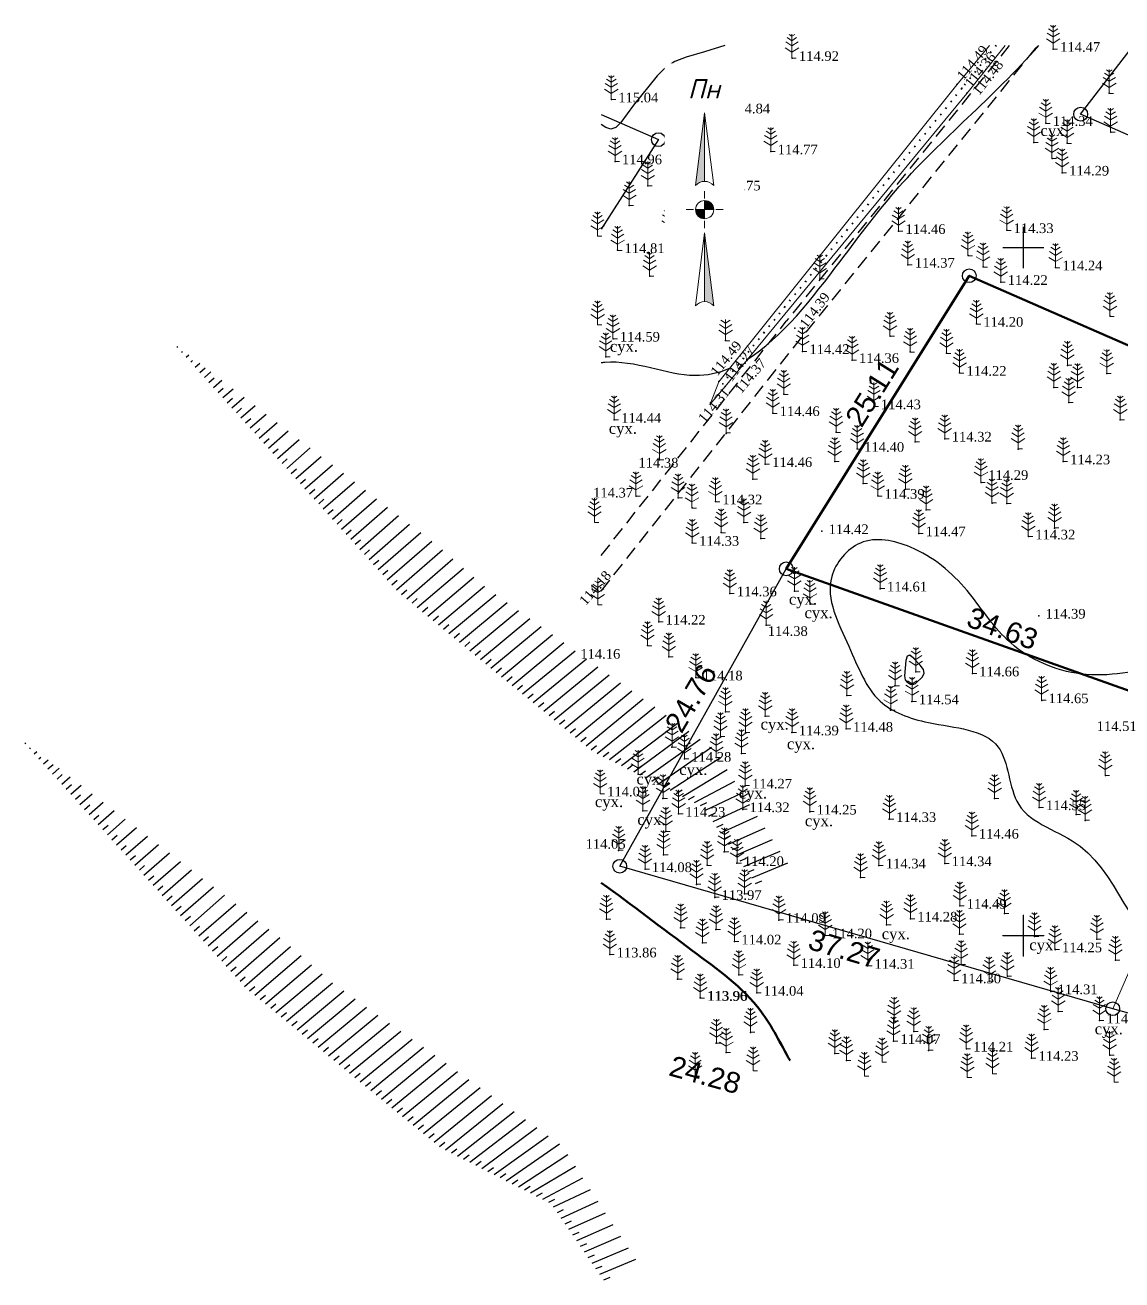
# Model space of a CAD drawing. Header units: millimetres. Extents: x 5405527 to 5405655, y 5524875 to 5524966.
# Drawn here: x 5405527.5 to 5405607.2, y 5524875 to 5524966.2 of the extents above; entities that cross this region are included whole.
import ezdxf
from ezdxf.enums import TextEntityAlignment as Align

# ---------------------------------------------------------------- set-up
doc = ezdxf.new("R2010")
doc.units = ezdxf.units.MM
doc.set_wipeout_variables(frame=1)
for name, pattern in [('0', [0]), ('DASHEDX2', [1.5, 1, -0.5]), ('HIDDEN', [0.5, 0, -0.5])]:
    doc.linetypes.add(name, pattern=pattern)
for name, color, linetype, lineweight in [('#Лист (текст_ПН)', 250, 'Continuous', 0), ('#Штамп', 250, 'Continuous', 0), ('11900000', 1, 'Continuous', 30), ('рельеф', 7, 'Continuous', 0), ('ТОЧКИ', 7, 'Continuous', 30)]:
    doc.layers.add(name, color=color, linetype=linetype, lineweight=lineweight)
for name, color, linetype in [('горизонтали', 42, 'Continuous'), ('дороги', 7, 'Continuous'), ('Ділянки_Межі', 10, 'Continuous'), ('надписи', 7, 'Continuous'), ('Откос', 7, 'Continuous'), ('отметки', 7, 'Continuous'), ('промеры', 185, 'Continuous'), ('Растительность', 7, 'Continuous')]:
    doc.layers.add(name, color=color, linetype=linetype)
doc.styles.get("Standard").update_dxf_attribs({"font": 'arial.ttf'})
doc.styles.add('times', font='times.ttf')
doc.styles.add('Мой_Топо', font='isocpeui.ttf')
doc.linetypes.add('канава 0', pattern='A,0.9,0,["|",Standard,S=0.25,R=0,X=0,Y=0],0.1', length=1)

# ---------------------------------------------------------------- blocks, each defined once
blk = doc.blocks.new('A$C51FE15A3')
at = {"layer": 'Растительность', "color": 94, "lineweight": 0}
for points in [[(-0.447, 1.172), (0, 0.895), (0.447, 1.172)], [(-0.343, 1.489), (0, 1.267), (0.343, 1.489)], [(-0.201, 1.726), (0, 1.584), (0.201, 1.726)], [(0, 1.75), (0, 0), (0.319, 0)], [(-0.493, 0.753), (0, 0.444), (0.493, 0.753)]]:
    blk.add_lwpolyline(points, dxfattribs=at)
blk = doc.blocks.new('Geo_Otkos_1', base_point=(5406079.34, 5525314.645, 108.81))
at = {"color": 0, "lineweight": -2}
for p, q in [((5406080.004, 5525313.91, 108.81), (5406080.066, 5525313.965, 108.81)), ((5406080.336, 5525313.543, 108.81), (5406080.402, 5525313.6, 108.81)), ((5406080.668, 5525313.176, 108.81), (5406080.868, 5525313.349, 108.81)), ((5406081.001, 5525312.808, 108.81), (5406081.135, 5525312.925, 108.81)), ((5406081.333, 5525312.441, 108.81), (5406081.67, 5525312.734, 108.81)), ((5406081.665, 5525312.073, 108.81), (5406082.042, 5525312.402, 108.81)), ((5406081.997, 5525311.706, 108.81), (5406082.472, 5525312.119, 108.81)), ((5406082.329, 5525311.338, 108.81), (5406082.706, 5525311.667, 108.81)), ((5406082.661, 5525310.971, 108.81), (5406083.274, 5525311.504, 108.81)), ((5406082.994, 5525310.604, 108.81), (5406083.371, 5525310.932, 108.81)), ((5406083.326, 5525310.236, 108.81), (5406084.076, 5525310.889, 108.81)), ((5406083.658, 5525309.869, 108.81), (5406084.035, 5525310.197, 108.81)), ((5406083.99, 5525309.501, 108.81), (5406084.878, 5525310.274, 108.81)), ((5406084.654, 5525308.767, 108.81), (5406085.68, 5525309.659, 108.81)), ((5406084.322, 5525309.134, 108.81), (5406084.699, 5525309.462, 108.81)), ((5406084.987, 5525308.399, 108.81), (5406085.364, 5525308.727, 108.81)), ((5406085.319, 5525308.032, 108.81), (5406086.481, 5525309.044, 108.81)), ((5406085.651, 5525307.664, 108.81), (5406086.028, 5525307.993, 108.81)), ((5406085.983, 5525307.297, 108.81), (5406087.283, 5525308.429, 108.81)), ((5406086.647, 5525306.562, 108.81), (5406088.085, 5525307.814, 108.81)), ((5406086.315, 5525306.929, 108.81), (5406086.692, 5525307.258, 108.81)), ((5406087.312, 5525305.827, 108.81), (5406088.887, 5525307.199, 108.81)), ((5406086.98, 5525306.195, 108.81), (5406087.357, 5525306.523, 108.81)), ((5406087.976, 5525305.092, 108.81), (5406089.689, 5525306.584, 108.81)), ((5406088.64, 5525304.357, 108.81), (5406090.491, 5525305.969, 108.81)), ((5406087.644, 5525305.46, 108.81), (5406088.021, 5525305.788, 108.81)), ((5406088.308, 5525304.725, 108.81), (5406088.685, 5525305.053, 108.81)), ((5406089.305, 5525303.623, 108.81), (5406091.293, 5525305.353, 108.81)), ((5406088.973, 5525303.99, 108.81), (5406089.35, 5525304.318, 108.81)), ((5406089.969, 5525302.888, 108.81), (5406092.095, 5525304.738, 108.81)), ((5406090.633, 5525302.153, 108.81), (5406092.896, 5525304.123, 108.81)), ((5406089.637, 5525303.255, 108.81), (5406090.014, 5525303.584, 108.81)), ((5406091.298, 5525301.418, 108.81), (5406093.698, 5525303.508, 108.81)), ((5406090.301, 5525302.52, 108.81), (5406090.678, 5525302.849, 108.81)), ((5406091.962, 5525300.683, 108.81), (5406094.5, 5525302.893, 108.81)), ((5406092.626, 5525299.948, 108.81), (5406095.302, 5525302.278, 108.81)), ((5406090.965, 5525301.786, 108.81), (5406091.343, 5525302.114, 108.81)), ((5406091.63, 5525301.051, 108.81), (5406092.007, 5525301.379, 108.81)), ((5406093.291, 5525299.214, 108.81), (5406096.104, 5525301.663, 108.81)), ((5406092.294, 5525300.316, 108.81), (5406092.671, 5525300.644, 108.81)), ((5406093.955, 5525298.479, 108.81), (5406096.906, 5525301.048, 108.81)), ((5406092.958, 5525299.581, 108.81), (5406093.336, 5525299.909, 108.81)), ((5406094.619, 5525297.744, 108.81), (5406097.708, 5525300.433, 108.81)), ((5406095.284, 5525297.009, 108.81), (5406098.51, 5525299.818, 108.81)), ((5406093.623, 5525298.846, 108.81), (5406094, 5525299.174, 108.81)), ((5406095.948, 5525296.274, 108.81), (5406099.292, 5525299.179, 108.81)), ((5406094.287, 5525298.111, 108.81), (5406094.664, 5525298.44, 108.81)), ((5406096.698, 5525295.63, 108.81), (5406100.052, 5525298.514, 108.81)), ((5406097.463, 5525295, 108.81), (5406100.813, 5525297.849, 108.81)), ((5406094.951, 5525297.376, 108.81), (5406095.329, 5525297.705, 108.81)), ((5406095.616, 5525296.642, 108.81), (5406095.993, 5525296.97, 108.81)), ((5406098.228, 5525294.37, 108.81), (5406101.574, 5525297.185, 108.81)), ((5406096.316, 5525295.944, 108.81), (5406096.694, 5525296.271, 108.81)), ((5406098.992, 5525293.74, 108.81), (5406102.341, 5525296.529, 108.81)), ((5406099.757, 5525293.111, 108.81), (5406103.166, 5525295.944, 108.81)), ((5406097.081, 5525295.315, 108.81), (5406097.461, 5525295.64, 108.81)), ((5406097.845, 5525294.685, 108.81), (5406098.227, 5525295.008, 108.81)), ((5406100.522, 5525292.481, 108.81), (5406103.99, 5525295.36, 108.81)), ((5406098.61, 5525294.055, 108.81), (5406098.994, 5525294.376, 108.81)), ((5406101.287, 5525291.851, 108.81), (5406104.814, 5525294.775, 108.81)), ((5406102.051, 5525291.221, 108.81), (5406105.639, 5525294.191, 108.81)), ((5406099.375, 5525293.425, 108.81), (5406099.759, 5525293.745, 108.81)), ((5406102.816, 5525290.592, 108.81), (5406106.463, 5525293.606, 108.81)), ((5406100.14, 5525292.796, 108.81), (5406100.524, 5525293.115, 108.81)), ((5406100.904, 5525292.166, 108.81), (5406101.289, 5525292.485, 108.81)), ((5406103.581, 5525289.962, 108.81), (5406107.287, 5525293.022, 108.81)), ((5406104.347, 5525289.334, 108.81), (5406108.112, 5525292.437, 108.81)), ((5406101.669, 5525291.536, 108.81), (5406102.054, 5525291.855, 108.81)), ((5406105.114, 5525288.708, 108.81), (5406108.936, 5525291.853, 108.81)), ((5406102.434, 5525290.907, 108.81), (5406102.819, 5525291.225, 108.81)), ((5406103.198, 5525290.277, 108.81), (5406103.584, 5525290.595, 108.81)), ((5406105.882, 5525288.081, 108.81), (5406109.76, 5525291.268, 108.81)), ((5406106.649, 5525287.455, 108.81), (5406110.585, 5525290.684, 108.81)), ((5406103.963, 5525289.647, 108.81), (5406104.349, 5525289.965, 108.81)), ((5406107.416, 5525286.828, 108.81), (5406111.409, 5525290.099, 108.81)), ((5406108.184, 5525286.202, 108.81), (5406112.233, 5525289.515, 108.81)), ((5406104.731, 5525289.021, 108.81), (5406105.117, 5525289.339, 108.81)), ((5406105.498, 5525288.394, 108.81), (5406105.884, 5525288.712, 108.81)), ((5406108.951, 5525285.575, 108.81), (5406113.058, 5525288.93, 108.81)), ((5406106.265, 5525287.768, 108.81), (5406106.652, 5525288.085, 108.81)), ((5406109.719, 5525284.949, 108.81), (5406113.882, 5525288.346, 108.81)), ((5406110.531, 5525284.392, 108.81), (5406114.706, 5525287.761, 108.81)), ((5406107.033, 5525287.141, 108.81), (5406107.419, 5525287.458, 108.81)), ((5406107.8, 5525286.515, 108.81), (5406108.187, 5525286.832, 108.81)), ((5406111.415, 5525283.945, 108.81), (5406115.53, 5525287.178, 108.81)), ((5406108.567, 5525285.889, 108.81), (5406108.955, 5525286.205, 108.81)), ((5406112.3, 5525283.499, 108.81), (5406116.353, 5525286.594, 108.81)), ((5406113.184, 5525283.052, 108.81), (5406117.177, 5525286.011, 108.81)), ((5406109.335, 5525285.262, 108.81), (5406109.722, 5525285.578, 108.81)), ((5406114.068, 5525282.605, 108.81), (5406118, 5525285.428, 108.81)), ((5406110.102, 5525284.636, 108.81), (5406110.49, 5525284.952, 108.81)), ((5406110.973, 5525284.169, 108.81), (5406111.365, 5525284.48, 108.81)), ((5406114.952, 5525282.158, 108.81), (5406118.824, 5525284.844, 108.81)), ((5406115.836, 5525281.711, 108.81), (5406119.427, 5525284.052, 108.81)), ((5406111.857, 5525283.722, 108.81), (5406112.253, 5525284.028, 108.81)), ((5406112.742, 5525283.275, 108.81), (5406113.141, 5525283.576, 108.81)), ((5406116.72, 5525281.264, 108.81), (5406119.976, 5525283.208, 108.81)), ((5406113.626, 5525282.828, 108.81), (5406114.03, 5525283.123, 108.81)), ((5406114.51, 5525282.381, 108.81), (5406114.918, 5525282.67, 108.81)), ((5406117.604, 5525280.817, 108.81), (5406120.525, 5525282.365, 108.81)), ((5406115.394, 5525281.934, 108.81), (5406115.808, 5525282.214, 108.81)), ((5406116.278, 5525281.487, 108.81), (5406116.702, 5525281.752, 108.81)), ((5406118.388, 5525280.256, 108.81), (5406121.074, 5525281.522, 108.81)), ((5406117.162, 5525281.04, 108.81), (5406117.597, 5525281.286, 108.81)), ((5406118.046, 5525280.593, 108.81), (5406118.495, 5525280.814, 108.81)), ((5406118.949, 5525279.439, 108.81), (5406121.624, 5525280.676, 108.81)), ((5406118.669, 5525279.848, 108.81), (5406119.122, 5525280.059, 108.81)), ((5406119.51, 5525278.623, 108.81), (5406122.175, 5525279.829, 108.81)), ((5406119.23, 5525279.031, 108.81), (5406119.684, 5525279.239, 108.81)), ((5406120.071, 5525277.806, 108.81), (5406122.725, 5525278.983, 108.81)), ((5406119.791, 5525278.215, 108.81), (5406120.247, 5525278.419, 108.81)), ((5406120.632, 5525276.99, 108.81), (5406123.276, 5525278.136, 108.81)), ((5406120.351, 5525277.398, 108.81), (5406120.809, 5525277.599, 108.81)), ((5406120.912, 5525276.582, 108.81), (5406121.372, 5525276.779, 108.81)), ((5406121.193, 5525276.173, 108.81), (5406123.827, 5525277.29, 108.81)), ((5406121.473, 5525275.765, 108.81), (5406121.934, 5525275.958, 108.81)), ((5406121.754, 5525275.357, 108.81), (5406124.377, 5525276.443, 108.81)), ((5406122.034, 5525274.948, 108.81), (5406122.497, 5525275.138, 108.81))]:
    blk.add_line(p, q, dxfattribs=at)
blk = doc.blocks.new('*U4')
at = {"color": 0}
for points in [[(-0.113, 0), (-0.109, -0.029), (-0.097, -0.056)], [(-0.113, 0), (-0.097, -0.056), (0, 0)], [(-0.097, -0.056), (0, -0.113), (0, 0)], [(-0.097, -0.056), (-0.08, -0.08), (-0.056, -0.097)], [(-0.097, -0.056), (-0.056, -0.097), (0, -0.113)], [(-0.056, -0.097), (-0.029, -0.109), (0, -0.113)]]:
    blk.add_solid(points, dxfattribs=at)
blk = doc.blocks.new('*U5')
at = {"color": 0}
for points in [[(0, 0), (0.097, 0.056), (0, 0.113)], [(0.097, 0.056), (0.029, 0.109), (0, 0.113)], [(0, 0), (0.113, 0), (0.097, 0.056)], [(0.097, 0.056), (0.056, 0.097), (0.029, 0.109)], [(0.097, 0.056), (0.08, 0.08), (0.056, 0.097)], [(0.113, 0), (0.109, 0.029), (0.097, 0.056)]]:
    blk.add_solid(points, dxfattribs=at)
blk = doc.blocks.new('*U6')
at = {"color": 0}
for points in [[(0, -1.136), (0.021, -1.138), (0, -0.288)], [(0.021, -1.138), (0.042, -1.142), (0, -0.288)], [(0.042, -1.142), (0.062, -1.15), (0, -0.288)], [(0.062, -1.15), (0.081, -1.16), (0, -0.288)], [(0.081, -1.16), (0.098, -1.173), (0, -0.288)], [(0.098, -1.173), (0.113, -1.188), (0, -0.288)]]:
    blk.add_solid(points, dxfattribs=at)
blk = doc.blocks.new('*U7')
at = {"color": 0}
for points in [[(-0.113, 0.297), (-0.098, 0.312), (0, 1.197)], [(-0.098, 0.312), (-0.081, 0.325), (0, 1.197)], [(-0.081, 0.325), (-0.062, 0.335), (0, 1.197)], [(-0.062, 0.335), (-0.042, 0.343), (0, 1.197)], [(-0.042, 0.343), (-0.021, 0.347), (0, 1.197)], [(-0.021, 0.347), (0, 0.349), (0, 1.197)]]:
    blk.add_solid(points, dxfattribs=at)
blk = doc.blocks.new('#Північ')
at = {"color": 7}
blk.add_wipeout([(-2.901, 10.635), (2.901, 10.635), (2.901, -7.981), (-2.901, -7.981)], dxfattribs=at).dxf.layer = '#Лист (текст_ПН)'
at = {"layer": '#Лист (текст_ПН)'}
for p, q in [((-0.663, 1.748), (0, 7.043)), ((0, 7.043), (0, 2.052)), ((0, 7.043), (0.663, 1.748)), ((0, 1.337), (0, 0.807)), ((-1.337, 0), (-0.807, 0)), ((-0.662, 0), (0.662, 0)), ((0, 0.662), (0, -0.662)), ((1.337, 0), (0.807, 0)), ((0, -1.337), (0, -0.807)), ((-0.663, -6.99), (0, -1.695)), ((0, -1.695), (0.663, -6.99)), ((0, -1.695), (0, -6.686))]:
    blk.add_line(p, q, dxfattribs=at)
at = {"layer": '#Лист (текст_ПН)', "flags": 128}
for points in [[(0, 7.043), (-0.663, 1.748, -0.218585), (0, 2.052)], [(0, 0), (-0.662, 0, 0.414214), (0, -0.662)]]:
    blk.add_lwpolyline(points, format="xyb", close=True, dxfattribs=at)
at = {"layer": '#Лист (текст_ПН)'}
blk.add_circle((0, 0), 0.662, dxfattribs=at)
for centre in [(0, 1.178), (0, -7.56)]:
    blk.add_arc(centre, 0.874, 40.67981, 139.32019, dxfattribs=at)
at = {"layer": '#Лист (текст_ПН)', "xscale": 5.883850111352785, "yscale": 5.883850111352785, "zscale": 5.883850111352785}
for name in ['*U7', '*U4', '*U5', '*U6']:
    blk.add_blockref(name, (0, 0), dxfattribs=at)
at = {"layer": '#Лист (текст_ПН)', "style": 'Мой_Топо'}
blk.add_text('Пн', height=1.4, dxfattribs=at).set_placement((-1.217, 8.077))

msp = doc.modelspace()

# ---------------------------------------------------------------- linework, layer by layer
at = {"layer": '11900000', "color": 0, "linetype": '0', "lineweight": 15, "ltscale": 0.7}
for points in [[(5405600, 5524898.496), (5405600, 5524901.504)], [(5405600, 5524898.496), (5405600, 5524901.504)], [(5405600, 5524898.496), (5405600, 5524901.504)], [(5405600, 5524898.496), (5405600, 5524901.504)], [(5405600, 5524898.496), (5405600, 5524901.504)], [(5405600, 5524898.496), (5405600, 5524901.504)], [(5405600, 5524898.496), (5405600, 5524901.504)], [(5405600, 5524898.496), (5405600, 5524901.504)], [(5405598.496, 5524900), (5405601.504, 5524900)], [(5405598.496, 5524900), (5405601.504, 5524900)], [(5405598.496, 5524900), (5405601.504, 5524900)], [(5405598.496, 5524900), (5405601.504, 5524900)], [(5405598.496, 5524900), (5405601.504, 5524900)]]:
    msp.add_lwpolyline(points, dxfattribs=at)
at = {"layer": '11900000', "linetype": '0', "lineweight": 15, "ltscale": 0.7}
msp.add_lwpolyline([(5405600, 5524898.496), (5405600, 5524901.504)], dxfattribs=at)
at = {"layer": '11900000', "color": 7}
for points in [[(5405600, 5524948.5, 0), (5405600, 5524951.5, 0)], [(5405600, 5524948.5, 0), (5405600, 5524951.5, 0)], [(5405598.5, 5524950, 0), (5405601.5, 5524950, 0)], [(5405598.5, 5524950, 0), (5405601.5, 5524950, 0)], [(5405600, 5524898.5, 0), (5405600, 5524901.5, 0)], [(5405600, 5524898.5, 0), (5405600, 5524901.5, 0)], [(5405598.5, 5524900, 0), (5405601.5, 5524900, 0)], [(5405598.5, 5524900, 0), (5405601.5, 5524900, 0)]]:
    msp.add_polyline3d(points, dxfattribs=at)
at = {"layer": 'горизонтали', "color": 32}
msp.add_polyline3d([(5405578.308, 5524964.677, 115), (5405576.847, 5524964.222, 115), (5405575.517, 5524963.832, 115), (5405574.687, 5524963.512, 115), (5405573.987, 5524963.062, 115), (5405573.407, 5524962.482, 115), (5405571.687, 5524960.352, 115), (5405570.757, 5524959.092, 115), (5405570.397, 5524958.722, 115), (5405570.037, 5524958.592, 115), (5405569.677, 5524958.712, 115), (5405569.332, 5524958.946, 115)], dxfattribs=at)
msp.add_polyline3d([(5405591.357, 5524918.872, 114.5), (5405591.417, 5524918.582, 114.5), (5405591.547, 5524918.432, 114.5), (5405591.797, 5524918.282, 114.5), (5405591.967, 5524918.242, 114.5), (5405592.157, 5524918.312, 114.5), (5405592.677, 5524918.812, 114.5), (5405592.797, 5524919.062, 114.5), (5405592.737, 5524919.342, 114.5), (5405592.507, 5524919.662, 114.5), (5405592.017, 5524920.172, 114.5), (5405591.747, 5524920.382, 114.5), (5405591.557, 5524920.312, 114.5), (5405591.457, 5524919.982, 114.5), (5405591.357, 5524918.872, 114.5)], close=True, dxfattribs=at)
for points, knots in [([(5405579.884, 5524941.847), (5405582.462, 5524943.419), (5405586.405, 5524948.583), (5405592.303, 5524956.502), (5405597.735, 5524960.824), (5405601.13, 5524964.677)], [762.805004, 762.805004, 762.805004, 762.805004, 772.008541, 778.942822, 793.399912, 793.399912, 793.399912, 793.399912]), ([(5405569.332, 5524941.635), (5405569.418, 5524941.647), (5405571.713, 5524941.918), (5405575.016, 5524940.261), (5405577.86, 5524940.889), (5405578.67, 5524941.224)], [751.724129, 751.724129, 751.724129, 751.724129, 751.982983, 758.604928, 761.388226, 761.388226, 761.388226, 761.388226]), ([(5405652.076, 5524937.831), (5405651.872, 5524937.547), (5405650.815, 5524936.481), (5405646.321, 5524937.362), (5405643.86, 5524932.976), (5405638.381, 5524932.732), (5405638.048, 5524925.787), (5405631.475, 5524926.077), (5405627.008, 5524928.61), (5405623.809, 5524924.256), (5405617.701, 5524922.243), (5405611.057, 5524919.668), (5405603.931, 5524918.417), (5405598.683, 5524920.948), (5405595.986, 5524925.393), (5405592.528, 5524928.323), (5405588.104, 5524929.248), (5405585.037, 5524925.476), (5405587.396, 5524921.239), (5405588.984, 5524916.75), (5405593.479, 5524915.153), (5405599.008, 5524914.932), (5405598.878, 5524908.421), (5405606.817, 5524906.776), (5405608.307, 5524897.151), (5405615.343, 5524898.956), (5405617.393, 5524894.15), (5405620.455, 5524892.353), (5405622.35, 5524890.924)], [884.556835, 884.556835, 884.556835, 884.556835, 885.661514, 889.520415, 895.583001, 898.406187, 904.085367, 910.48747, 913.839474, 917.961004, 923.821409, 933.371758, 939.353154, 944.920824, 949.533728, 954.71556, 958.361713, 961.571803, 966.784207, 971.370375, 975.210912, 980.580361, 985.005609, 990.407517, 1001.45042, 1004.85445, 1007.86787, 1015.104667, 1015.104667, 1015.104667, 1015.104667])]:
    msp.add_open_spline(points, degree=3, knots=knots, dxfattribs=at)
at = {"layer": 'горизонтали', "color": 32, "lineweight": 50}
msp.add_open_spline([(5405583.053, 5524890.924), (5405582.369, 5524892.137), (5405580.76, 5524895.462), (5405575.5, 5524899.173), (5405571.569, 5524902.258), (5405569.332, 5524903.835)], degree=3, knots=[127.831475, 127.831475, 127.831475, 127.831475, 131.95838, 138.574265, 146.779939, 146.779939, 146.779939, 146.779939], dxfattribs=at)
at = {"layer": 'дороги', "color": 7, "linetype": 'DASHEDX2'}
for points, elevation in [([(5405598.982, 5524964.677), (5405582.783, 5524944.647)], 115.341), ([(5405601.092, 5524964.677), (5405600.861, 5524964.455), (5405584.027, 5524943.641)], 115.341), ([(5405569.332, 5524927.622), (5405582.777, 5524944.64)], 114.177), ([(5405569.332, 5524925.041), (5405584.033, 5524943.648)], 114.177)]:
    msp.add_lwpolyline(points, dxfattribs=dict(at, elevation=elevation))
at = {"layer": 'Ділянки_Межі', "lineweight": 25}
for points in [[(5405652.076, 5524938.714), (5405651.182, 5524939.105), (5405633.549, 5524946.825), (5405604.164, 5524959.69), (5405608.011, 5524964.677)], [(5405569.332, 5524959.657), (5405573.492, 5524957.836), (5405569.332, 5524951.327)]]:
    msp.add_lwpolyline(points, dxfattribs=at)
at = {"layer": 'Ділянки_Межі'}
for points in [[(5405641.364, 5524964.677), (5405633.549, 5524946.825), (5405604.164, 5524959.69)], [(5405604.164, 5524959.69), (5405608.011, 5524964.677)], [(5405569.332, 5524959.657), (5405573.492, 5524957.836), (5405569.332, 5524951.327)]]:
    msp.add_lwpolyline(points, dxfattribs=at)
at = {"layer": 'Ділянки_Межі', "lineweight": 50}
msp.add_lwpolyline([(5405582.776, 5524926.653), (5405596.073, 5524947.95), (5405624.379, 5524935.557), (5405615.397, 5524915.042)], close=True, dxfattribs=at)
at = {"layer": 'Ділянки_Межі', "lineweight": 0}
msp.add_lwpolyline([(5405570.683, 5524905.043), (5405582.776, 5524926.653), (5405615.397, 5524915.042), (5405606.49, 5524894.695)], close=True, dxfattribs=at)
for points in [[(5405606.49, 5524894.695), (5405615.397, 5524915.042), (5405644.506, 5524904.681), (5405638.478, 5524890.924)], [(5405620.089, 5524890.924), (5405606.49, 5524894.695)]]:
    msp.add_lwpolyline(points, dxfattribs=at)
at = {"layer": 'отметки', "color": 7}
for p in [(5405602.174, 5524964.423, 114.473), (5405583.196, 5524963.761, 114.916), (5405595.165, 5524961.836, 114.489), (5405595.537, 5524961.578, 114.357), (5405570.076, 5524960.747, 115.044), (5405595.892, 5524961.211, 114.476), (5405606.241, 5524961.209, 114.335), (5405578.199, 5524959.947, 114.841), (5405601.637, 5524959.035, 114.339), (5405606.345, 5524958.39, 114.275), (5405581.656, 5524956.971, 114.769), (5405600.763, 5524957.634, 114.327), (5405603.189, 5524957.573, 114.281), (5405570.345, 5524956.249, 114.961), (5405602.085, 5524956.47, 114.323), (5405576.761, 5524955.128, 114.773), (5405602.826, 5524955.432, 114.289), (5405572.726, 5524954.491, 114.684), (5405577.509, 5524954.35, 114.753), (5405571.372, 5524953.05, 114.731), (5405574.24, 5524951.194, 114.753), (5405590.938, 5524951.19, 114.463), (5405598.791, 5524951.251, 114.327), (5405570.531, 5524949.797, 114.808), (5405575.168, 5524950.335, 114.691), (5405591.613, 5524948.74, 114.365), (5405595.982, 5524949.412, 114.31), (5405597.077, 5524948.595, 114.246), (5405602.341, 5524948.54, 114.238), (5405572.856, 5524947.923, 114.723), (5405585.22, 5524947.725, 114.508), (5405598.366, 5524947.488, 114.215), (5405606.297, 5524945.008, 114.212), (5405583.405, 5524944.144, 114.395), (5405596.592, 5524944.444, 114.204), (5405570.193, 5524943.367, 114.592), (5405578.373, 5524943.238, 114.574), (5405590.317, 5524943.562, 114.337), (5405583.96, 5524942.455, 114.418), (5405591.78, 5524942.414, 114.28), (5405594.422, 5524942.322, 114.29), (5405569.671, 5524942.06, 114.501), (5405587.564, 5524941.816, 114.362), (5405603.207, 5524941.437, 114.213), (5405595.373, 5524940.886, 114.225), (5405606.063, 5524940.85, 114.214), (5405577.881, 5524940.256, 114.485), (5405578.161, 5524940.105, 114.275), (5405578.331, 5524939.909, 114.366), (5405602.223, 5524939.84, 114.174), (5405603.937, 5524939.825, 114.172), (5405577.259, 5524938.624, 114.312), (5405582.605, 5524939.337, 114.448), (5405603.303, 5524938.749, 114.136), (5405581.799, 5524937.955, 114.459), (5405589.15, 5524938.451, 114.432), (5405570.288, 5524937.472, 114.438), (5405607.045, 5524937.475, 114.194), (5405578.402, 5524936.491, 114.438), (5405586.4, 5524936.577, 114.441), (5405592.139, 5524935.891, 114.409), (5405594.298, 5524936.104, 114.322), (5405587.937, 5524935.361, 114.396), (5405599.622, 5524935.352, 114.198), (5405573.569, 5524934.583, 114.385), (5405581.258, 5524934.255, 114.456), (5405586.3, 5524934.453, 114.43), (5405602.902, 5524934.448, 114.235), (5405580.361, 5524933.172, 114.424), (5405588.37, 5524932.86, 114.393), (5405591.435, 5524932.451, 114.406), (5405596.926, 5524932.923, 114.294), (5405571.868, 5524931.942, 114.367), (5405574.924, 5524931.813, 114.335), (5405577.631, 5524931.541, 114.318), (5405589.421, 5524931.946, 114.386), (5405597.726, 5524931.433, 114.311), (5405598.8, 5524931.398, 114.299), (5405575.932, 5524931.075, 114.356), (5405592.931, 5524930.93, 114.499), (5405579.7, 5524930.02, 114.361), (5405602.272, 5524929.618, 114.378), (5405575.95, 5524928.532, 114.33), (5405578.057, 5524929.281, 114.348), (5405580.923, 5524928.864, 114.354), (5405585.357, 5524929.378, 114.423), (5405592.401, 5524929.22, 114.472), (5405600.367, 5524928.993, 114.32), (5405578.683, 5524924.857, 114.356), (5405583.369, 5524925.039, 114.423), (5405589.598, 5524925.209, 114.614), (5405584.506, 5524924.096, 114.425), (5405601.116, 5524923.241, 114.387), (5405573.513, 5524922.804, 114.22), (5405581.312, 5524922.568, 114.379), (5405572.706, 5524921.077, 114.193), (5405574.253, 5524920.27, 114.189), (5405576.205, 5524918.747, 114.175), (5405592.184, 5524919.176, 114.462), (5405596.295, 5524919.04, 114.656), (5405590.677, 5524918.146, 114.527), (5405587.185, 5524917.457, 114.475), (5405591.907, 5524917.013, 114.541), (5405601.332, 5524917.095, 114.65), (5405578.354, 5524916.261, 114.328), (5405581.24, 5524915.939, 114.361), (5405590.359, 5524916.386, 114.453), (5405587.129, 5524915.019, 114.48), (5405577.99, 5524914.457, 114.321), (5405579.811, 5524914.742, 114.323), (5405583.19, 5524914.756, 114.387), (5405574.477, 5524913.684, 114.256), (5405579.525, 5524913.24, 114.334), (5405575.378, 5524912.84, 114.284), (5405577.684, 5524912.933, 114.27), (5405572.015, 5524911.724, 114.145), (5405605.957, 5524911.636, 114.628), (5405579.792, 5524910.893, 114.266), (5405573.82, 5524909.957, 114.239), (5405597.914, 5524909.96, 114.382), (5405572.365, 5524909.072, 114.116), (5405574.949, 5524908.844, 114.227), (5405579.615, 5524909.176, 114.32), (5405584.486, 5524909.005, 114.248), (5405590.262, 5524908.461, 114.331), (5405601.149, 5524909.322, 114.554), (5405603.842, 5524908.812, 114.525), (5405574.014, 5524907.578, 114.103), (5405604.486, 5524908.375, 114.522), (5405596.266, 5524907.252, 114.458), (5405570.601, 5524906.196, 114.044), (5405573.863, 5524905.874, 114.137), (5405578.27, 5524906.079, 114.176), (5405572.517, 5524904.82, 114.079), (5405577.022, 5524905.112, 114.103), (5405579.198, 5524905.263, 114.202), (5405589.508, 5524905.089, 114.337), (5405594.295, 5524905.251, 114.34), (5405588.175, 5524904.222, 114.306), (5405576.256, 5524903.725, 114.122), (5405579.742, 5524903.05, 114.109), (5405577.581, 5524902.801, 113.973), (5405577.591, 5524902.779, 114.101), (5405595.383, 5524902.163, 114.493), (5405569.711, 5524901.197, 113.973), (5405582.246, 5524901.135, 114.087), (5405591.798, 5524901.226, 114.283), (5405598.626, 5524901.603, 114.432), (5405575.102, 5524900.563, 114.038), (5405577.671, 5524900.451, 114.057), (5405590.064, 5524900.793, 114.328), (5405576.685, 5524899.479, 114.026), (5405579.017, 5524899.564, 114.018), (5405585.602, 5524900.008, 114.202), (5405595.354, 5524900.106, 114.373), (5405600.813, 5524899.942, 114.346), (5405605.347, 5524899.746, 114.424), (5405569.954, 5524898.622, 113.86), (5405602.308, 5524898.994, 114.255), (5405583.32, 5524897.859, 114.101), (5405588.691, 5524897.797, 114.315), (5405595.475, 5524897.907, 114.355), (5405606.692, 5524898.213, 114.361), (5405574.883, 5524896.841, 113.906), (5405579.334, 5524897.161, 114.057), (5405594.975, 5524896.739, 114.296), (5405597.517, 5524896.702, 114.289), (5405598.838, 5524897.06, 114.308), (5405580.629, 5524895.84, 114.035), (5405601.989, 5524895.948, 114.314), (5405576.523, 5524895.471, 113.963), (5405576.556, 5524895.471, 113.961), (5405602.542, 5524894.5, 114.319), (5405605.534, 5524893.827, 114.318), (5405580.175, 5524892.976, 113.916), (5405590.607, 5524893.79, 114.177), (5405592.052, 5524893.044, 114.145), (5405601.524, 5524893.187, 114.231), (5405577.694, 5524892.19, 113.894), (5405590.578, 5524892.339, 114.068), (5405578.418, 5524891.521, 113.9), (5405586.304, 5524891.436, 114.108), (5405593.12, 5524891.666, 114.184), (5405595.86, 5524891.782, 114.214), (5405600.605, 5524891.109, 114.23), (5405606.273, 5524891.311, 114.336), (5405587.148, 5524890.93, 114.129)]:
    msp.add_point(p, dxfattribs=at)
at = {"layer": 'рельеф', "color": 7, "linetype": 'канава 0', "elevation": 115.42}
msp.add_lwpolyline([(5405597.535, 5524964.677), (5405595.16, 5524961.83), (5405577.88, 5524940.25), (5405577.25, 5524938.62), (5405578.33, 5524939.9), (5405595.89, 5524961.2), (5405598.69, 5524964.677)], dxfattribs=at)
at = {"layer": 'рельеф', "color": 7, "linetype": 'HIDDEN', "lineweight": 40, "elevation": 115.3}
msp.add_lwpolyline([(5405598.033, 5524964.677), (5405595.53, 5524961.56), (5405578.16, 5524940.1)], dxfattribs=at)
at = {"layer": 'ТОЧКИ'}
for centre in [(5405604.164, 5524959.69), (5405573.492, 5524957.836), (5405596.073, 5524947.95), (5405582.776, 5524926.653), (5405570.683, 5524905.043), (5405606.49, 5524894.695)]:
    msp.add_circle(centre, 0.5, dxfattribs=at)

# ---------------------------------------------------------------- block references
at = {"layer": 'Откос', "color": 7}
for p in [(5405537.853, 5524943.499, 102.36), (5405526.822, 5524914.685, 100.01)]:
    msp.add_blockref('Geo_Otkos_1', p, dxfattribs=at)
at = {"layer": 'Растительность', "color": 7}
for p in [(5405602.17, 5524964.41, 114.47), (5405583.19, 5524963.76, 114.92), (5405570.07, 5524960.75, 115.04), (5405606.24, 5524961.19, 114.33), (5405578.2, 5524959.94, 114.84), (5405601.63, 5524959.02, 114.34), (5405606.34, 5524958.37, 114.27), (5405581.65, 5524956.97, 114.77), (5405600.76, 5524957.62, 114.33), (5405603.18, 5524957.56, 114.28), (5405570.34, 5524956.25, 114.96), (5405602.08, 5524956.46, 114.32), (5405576.76, 5524955.12, 114.77), (5405602.82, 5524955.42, 114.29), (5405572.72, 5524954.49, 114.68), (5405577.51, 5524954.35, 114.75), (5405571.37, 5524953.05, 114.73), (5405569.07, 5524950.83, 114.87), (5405574.24, 5524951.19, 114.75), (5405590.93, 5524951.18, 114.46), (5405598.79, 5524951.24, 114.33), (5405570.53, 5524949.79, 114.81), (5405575.16, 5524950.33, 114.69), (5405591.61, 5524948.73, 114.37), (5405595.98, 5524949.4, 114.31), (5405572.85, 5524947.92, 114.72), (5405585.22, 5524947.72, 114.51), (5405597.07, 5524948.58, 114.25), (5405602.34, 5524948.53, 114.24), (5405598.36, 5524947.47, 114.22), (5405606.29, 5524944.99, 114.21), (5405569.07, 5524944.38, 114.61), (5405596.59, 5524944.43, 114.2), (5405570.19, 5524943.36, 114.59), (5405578.37, 5524943.23, 114.57), (5405590.31, 5524943.55, 114.34), (5405583.96, 5524942.45, 114.42), (5405591.78, 5524942.4, 114.28), (5405594.42, 5524942.31, 114.29), (5405569.67, 5524942.05, 114.5), (5405587.56, 5524941.81, 114.36), (5405603.2, 5524941.44, 114.21), (5405595.37, 5524940.87, 114.22), (5405606.06, 5524940.85, 114.21), (5405602.22, 5524939.84, 114.17), (5405603.93, 5524939.83, 114.17), (5405582.6, 5524939.33, 114.45), (5405603.3, 5524938.75, 114.14), (5405581.8, 5524937.95, 114.46), (5405589.15, 5524938.44, 114.43), (5405570.28, 5524937.47, 114.44), (5405607.04, 5524937.48, 114.19), (5405578.403, 5524936.523, 114.177), (5405586.4, 5524936.57, 114.44), (5405592.14, 5524935.88, 114.41), (5405594.29, 5524936.09, 114.32), (5405587.93, 5524935.35, 114.4), (5405599.62, 5524935.36, 114.2), (5405573.56, 5524934.58, 114.38), (5405581.25, 5524934.25, 114.46), (5405586.3, 5524934.45, 114.43), (5405602.9, 5524934.45, 114.23), (5405580.36, 5524933.17, 114.42), (5405588.37, 5524932.85, 114.39), (5405591.43, 5524932.44, 114.41), (5405596.92, 5524932.93, 114.29), (5405571.86, 5524931.94, 114.37), (5405574.92, 5524931.81, 114.33), (5405577.63, 5524931.53, 114.32), (5405589.42, 5524931.94, 114.39), (5405597.72, 5524931.44, 114.31), (5405598.79, 5524931.4, 114.3), (5405575.93, 5524931.07, 114.36), (5405592.94, 5524930.93, 114.5), (5405568.85, 5524930.03, 114.28), (5405579.7, 5524930.01, 114.36), (5405602.27, 5524929.62, 114.38), (5405578.05, 5524929.27, 114.35), (5405580.92, 5524928.86, 114.35), (5405592.41, 5524929.22, 114.47), (5405600.36, 5524929, 114.32), (5405575.95, 5524928.52, 114.33), (5405583.37, 5524925.03, 114.42), (5405589.61, 5524925.22, 114.61), (5405569.08, 5524924.04, 114.26), (5405578.68, 5524924.85, 114.36), (5405584.5, 5524924.09, 114.42), (5405573.51, 5524922.8, 114.22), (5405581.32, 5524922.57, 114.38), (5405572.7, 5524921.07, 114.19), (5405574.25, 5524920.26, 114.19), (5405576.2, 5524918.74, 114.18), (5405592.19, 5524919.18, 114.46), (5405596.3, 5524919.05, 114.66), (5405590.69, 5524918.15, 114.53), (5405587.19, 5524917.46, 114.48), (5405591.92, 5524917.02, 114.54), (5405601.33, 5524917.1, 114.65), (5405578.36, 5524916.27, 114.33), (5405581.25, 5524915.94, 114.36), (5405590.37, 5524916.39, 114.45), (5405587.14, 5524915.02, 114.48), (5405578, 5524914.46, 114.32), (5405579.82, 5524914.75, 114.32), (5405583.2, 5524914.76, 114.39), (5405574.48, 5524913.69, 114.26), (5405579.53, 5524913.24, 114.33), (5405575.38, 5524912.85, 114.28), (5405577.69, 5524912.94, 114.27), (5405572.01, 5524911.72, 114.14), (5405605.95, 5524911.64, 114.63), (5405579.8, 5524910.9, 114.27), (5405569.26, 5524910.31, 114.03), (5405573.83, 5524909.96, 114.24), (5405597.91, 5524909.96, 114.38), (5405572.37, 5524909.08, 114.12), (5405574.96, 5524908.85, 114.23), (5405579.62, 5524909.18, 114.32), (5405584.49, 5524909.01, 114.25), (5405601.15, 5524909.32, 114.55), (5405603.84, 5524908.81, 114.53), (5405574.02, 5524907.58, 114.1), (5405590.27, 5524908.46, 114.33), (5405604.48, 5524908.38, 114.52), (5405596.27, 5524907.25, 114.46), (5405570.61, 5524906.2, 114.04), (5405573.87, 5524905.88, 114.14), (5405578.28, 5524906.08, 114.18), (5405577.03, 5524905.11, 114.1), (5405579.2, 5524905.27, 114.2), (5405589.51, 5524905.09, 114.34), (5405594.3, 5524905.25, 114.34), (5405572.52, 5524904.82, 114.08), (5405588.18, 5524904.22, 114.31), (5405576.26, 5524903.73, 114.12), (5405579.75, 5524903.05, 114.11), (5405577.58, 5524902.8, 113.97), (5405595.39, 5524902.16, 114.49), (5405569.71, 5524901.2, 113.97), (5405591.8, 5524901.23, 114.28), (5405598.63, 5524901.6, 114.43), (5405575.11, 5524900.56, 114.04), (5405577.68, 5524900.45, 114.06), (5405582.25, 5524901.14, 114.09), (5405590.07, 5524900.79, 114.33), (5405576.69, 5524899.48, 114.03), (5405579.02, 5524899.57, 114.02), (5405585.61, 5524900.01, 114.2), (5405595.36, 5524900.11, 114.37), (5405600.81, 5524899.94, 114.35), (5405605.34, 5524899.75, 114.42), (5405569.96, 5524898.62, 113.86), (5405602.3, 5524898.99, 114.25), (5405583.32, 5524897.86, 114.1), (5405588.7, 5524897.8, 114.31), (5405595.48, 5524897.91, 114.36), (5405606.69, 5524898.21, 114.36), (5405574.89, 5524896.84, 113.91), (5405579.34, 5524897.16, 114.06), (5405594.97, 5524896.74, 114.3), (5405597.51, 5524896.7, 114.29), (5405598.83, 5524897.06, 114.31), (5405580.63, 5524895.84, 114.04), (5405601.98, 5524895.95, 114.31), (5405576.53, 5524895.47, 113.96), (5405602.54, 5524894.5, 114.32), (5405590.61, 5524893.79, 114.18), (5405592.04, 5524893.04, 114.15), (5405601.52, 5524893.19, 114.23), (5405605.53, 5524893.83, 114.32), (5405577.7, 5524892.19, 113.89), (5405580.18, 5524892.98, 113.92), (5405590.57, 5524892.34, 114.07), (5405578.42, 5524891.52, 113.9), (5405586.31, 5524891.44, 114.11), (5405593.13, 5524891.67, 114.18), (5405595.85, 5524891.78, 114.21), (5405606.27, 5524891.31, 114.34), (5405587.15, 5524890.93, 114.13), (5405589.74, 5524890.82, 114.18), (5405600.6, 5524891.11, 114.23), (5405576.16, 5524889.78, 113.82), (5405580.37, 5524890.17, 113.84), (5405588.45, 5524889.79, 114.13), (5405595.93, 5524889.69, 114.15), (5405597.76, 5524889.96, 114.19), (5405606.59, 5524889.35, 114.29)]:
    msp.add_blockref('A$C51FE15A3', p, dxfattribs=at)

# ---------------------------------------------------------------- texts
at = {"layer": 'надписи', "color": 7, "style": 'times'}
for p in [(5405601.241, 5524958.907, 111.861), (5405569.963, 5524943.229, 111.861), (5405569.887, 5524937.265, 111.861), (5405582.973, 5524924.849, 111.861), (5405584.102, 5524923.866, 111.861), (5405580.912, 5524915.775, 111.861), (5405582.826, 5524914.344, 111.861), (5405575.003, 5524912.479, 111.861), (5405571.897, 5524911.783, 111.861), (5405579.334, 5524910.765, 111.861), (5405568.88, 5524910.141, 111.861), (5405571.963, 5524908.838, 111.861), (5405584.129, 5524908.75, 111.861), (5405589.715, 5524900.54, 111.861), (5405600.433, 5524899.737, 111.861), (5405605.185, 5524893.632, 111.861)]:
    msp.add_text('сух.', height=0.8, dxfattribs=at).set_placement(p, align=Align.TOP_LEFT)
at = {"layer": 'отметки', "color": 7, "style": 'times'}
for s, p in [('114.92', (5405583.696, 5524964.261, 114.916)), ('114.47', (5405602.674, 5524964.923, 114.473)), ('115.04', (5405570.576, 5524961.247, 115.044)), ('114.84', (5405578.699, 5524960.447, 114.841)), ('114.34', (5405602.137, 5524959.535, 114.339)), ('114.96', (5405570.845, 5524956.749, 114.961)), ('114.77', (5405582.156, 5524957.471, 114.769)), ('114.29', (5405603.326, 5524955.932, 114.289)), ('114.75', (5405578.009, 5524954.85, 114.753)), ('114.46', (5405591.438, 5524951.69, 114.463)), ('114.33', (5405599.291, 5524951.751, 114.327)), ('114.69', (5405575.668, 5524950.835, 114.691)), ('114.81', (5405571.031, 5524950.297, 114.808)), ('114.37', (5405592.113, 5524949.24, 114.365)), ('114.24', (5405602.841, 5524949.04, 114.238)), ('114.22', (5405598.866, 5524947.988, 114.215)), ('114.20', (5405597.092, 5524944.944, 114.204)), ('114.59', (5405570.693, 5524943.867, 114.592)), ('114.42', (5405584.46, 5524942.955, 114.418)), ('114.36', (5405588.064, 5524942.316, 114.362)), ('114.22', (5405595.873, 5524941.386, 114.225)), ('114.43', (5405589.65, 5524938.951, 114.432)), ('114.44', (5405570.788, 5524937.972, 114.438)), ('114.46', (5405582.299, 5524938.455, 114.459)), ('114.40', (5405588.437, 5524935.861, 114.396)), ('114.32', (5405594.798, 5524936.604, 114.322)), ('114.23', (5405603.402, 5524934.948, 114.235)), ('114.38', (5405572.036, 5524934.715, 114.385)), ('114.46', (5405581.758, 5524934.755, 114.456)), ('114.29', (5405597.451, 5524933.818, 114.294)), ('114.37', (5405568.745, 5524932.538, 114.367)), ('114.39', (5405589.921, 5524932.446, 114.386)), ('114.32', (5405578.131, 5524932.041, 114.318)), ('114.42', (5405585.857, 5524929.878, 114.423)), ('114.47', (5405592.901, 5524929.72, 114.472)), ('114.32', (5405600.867, 5524929.493, 114.32)), ('114.33', (5405576.45, 5524929.032, 114.33)), ('114.36', (5405579.183, 5524925.357, 114.356)), ('114.61', (5405590.098, 5524925.709, 114.614)), ('114.22', (5405574.013, 5524923.304, 114.22)), ('114.39', (5405601.616, 5524923.741, 114.387)), ('114.38', (5405581.434, 5524922.48, 114.379)), ('114.16', (5405567.817, 5524920.826, 114.157)), ('114.66', (5405596.795, 5524919.54, 114.656)), ('114.18', (5405576.705, 5524919.247, 114.175)), ('114.65', (5405601.832, 5524917.595, 114.65)), ('114.54', (5405592.407, 5524917.513, 114.541)), ('114.39', (5405583.69, 5524915.256, 114.387)), ('114.48', (5405587.629, 5524915.519, 114.48)), ('114.51', (5405605.327, 5524915.57, 114.509)), ('114.28', (5405575.878, 5524913.34, 114.284)), ('114.27', (5405580.292, 5524911.393, 114.266)), ('114.03', (5405569.766, 5524910.82, 114.028)), ('114.23', (5405575.449, 5524909.344, 114.227)), ('114.32', (5405580.115, 5524909.676, 114.32)), ('114.25', (5405584.986, 5524909.505, 114.248)), ('114.55', (5405601.649, 5524909.822, 114.554)), ('114.33', (5405590.762, 5524908.961, 114.331)), ('114.46', (5405596.766, 5524907.752, 114.458)), ('114.05', (5405568.202, 5524907.014, 114.047)), ('114.20', (5405579.698, 5524905.763, 114.202)), ('114.34', (5405594.795, 5524905.751, 114.34)), ('114.08', (5405573.017, 5524905.32, 114.079)), ('114.34', (5405590.008, 5524905.589, 114.337)), ('113.97', (5405578.081, 5524903.301, 113.973)), ('114.49', (5405595.883, 5524902.663, 114.493)), ('114.09', (5405582.746, 5524901.635, 114.087)), ('114.28', (5405592.298, 5524901.726, 114.283)), ('114.20', (5405586.102, 5524900.508, 114.202)), ('114.02', (5405579.517, 5524900.064, 114.018)), ('114.25', (5405602.808, 5524899.494, 114.255)), ('113.86', (5405570.454, 5524899.122, 113.86)), ('114.10', (5405583.82, 5524898.359, 114.101)), ('114.31', (5405589.191, 5524898.297, 114.315)), ('114.30', (5405595.475, 5524897.239, 114.296)), ('113.96', (5405577.023, 5524895.971, 113.963)), ('113.96', (5405577.056, 5524895.971, 113.961)), ('114.04', (5405581.129, 5524896.34, 114.035)), ('114.31', (5405602.489, 5524896.448, 114.314)), ('114.32', (5405606.034, 5524894.327, 114.318)), ('114.07', (5405591.078, 5524892.839, 114.068)), ('114.21', (5405596.36, 5524892.282, 114.214)), ('114.23', (5405601.105, 5524891.609, 114.23))]:
    msp.add_text(s, height=0.7, dxfattribs=at).set_placement(p, align=Align.TOP_LEFT)
for s, rotation, p in [('114.49', 50.16412, (5405595.101, 5524962.54, 114.489)), ('114.36', 50.9395, (5405595.679, 5524962.006, 114.357)), ('114.48', 51.15153, (5405596.231, 5524961.434, 114.476)), ('114.39', 52.95371, (5405583.687, 5524944.499, 114.395)), ('114.49', 50.8634, (5405577.212, 5524941.045, 114.485)), ('114.27', 53.46493, (5405578.242, 5524940.604, 114.275)), ('114.37', 49.93359, (5405578.967, 5524939.782, 114.366)), ('114.31', 50.05647, (5405576.313, 5524937.648, 114.312)), ('114.18', 49.06485, (5405567.677, 5524924.402, 114.177))]:
    msp.add_text(s, height=0.7, rotation=rotation, dxfattribs=at).set_placement(p, align=Align.TOP_LEFT)
at = {"layer": 'промеры', "char_height": 1.5, "attachment_point": 1}
for s, insert, rotation in [('25.11', (5405586.977, 5524937.637, -107.24), 57.99515), ('34.63', (5405596.282, 5524923.927), 340.0588), ('24.76', (5405573.876, 5524915.371), 59.77817), ('37.27', (5405584.689, 5524900.502), 343.40255), ('24.28', (5405574.565, 5524891.311), 344.5669)]:
    msp.add_mtext(s, dxfattribs=dict(at, insert=insert, rotation=rotation))

# ---------------------------------------------------------------- next in the draw order: block references
at = {"layer": '#Штамп'}
msp.add_blockref('#Північ', (5405576.849, 5524952.754, 11.873), dxfattribs=at)

# ---------------------------------------------------------------- next in the draw order: linework, layer by layer
at = {"layer": 'Ділянки_Межі', "lineweight": 25}
msp.add_lwpolyline([(5405620.089, 5524890.924), (5405606.49, 5524894.695), (5405570.683, 5524905.043), (5405582.776, 5524926.653), (5405596.073, 5524947.95), (5405624.379, 5524935.557), (5405652.076, 5524923.442)], dxfattribs=at)

doc.saveas('drawing.dxf')
